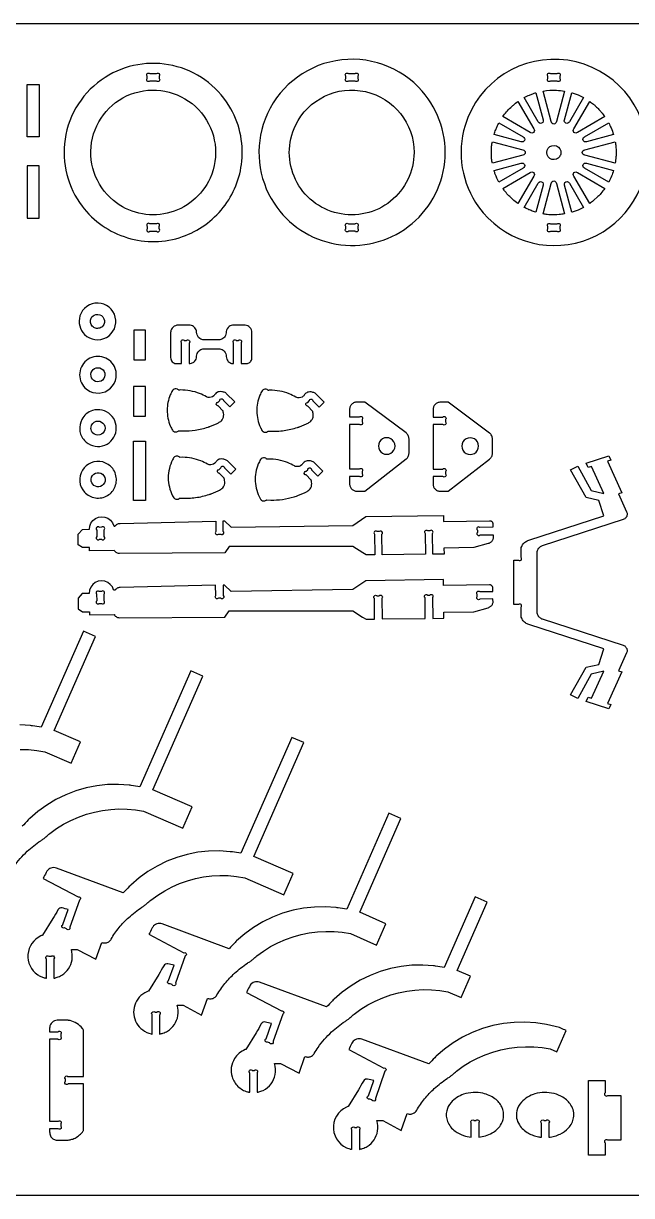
# Model space of a CAD drawing. Extents: x -56 to 89, y -25 to 54.
# Drawn here: x -9.5 to 31.3, y -25 to 53.6 of the extents above; entities that cross this region are included whole.
import ezdxf

# ---------------------------------------------------------------- set-up
doc = ezdxf.new("R2010")
doc.units = 0
doc.header["$MEASUREMENT"] = 0
doc.layers.get('0').update_dxf_attribs({"linetype": 'CONTINUOUS'})
doc.layers.add('SECTIONCUTEDGES', color=18, linetype='CONTINUOUS')

msp = doc.modelspace()

# ---------------------------------------------------------------- linework, layer by layer
for points in [[(88.794, 53.577), (88.794, -25.029), (-56.222, -25.029), (-56.222, 53.577)], [(-8.448, 45.982), (-9.245, 45.982), (-9.245, 49.482), (-8.448, 49.482)], [(-1.311, 21.574), (-2.108, 21.574), (-2.108, 25.561), (-1.311, 25.561)]]:
    msp.add_lwpolyline(points, close=True)
at = {"layer": 'SECTIONCUTEDGES'}
for points in [[(7.309, 41.519, 0.43471), (16.311, 39.949, 0.435012), (17.247, 49.034, 0.263114), (11.446, 51.075, 0.263168), (6.708, 47.157, 0.118408), (6.332, 44.264, 0.118485)], [(21.028, 41.274, 0.325322), (28.015, 38.983, 0.325497), (32.341, 44.924, 0.371858), (27.008, 51.104, 0.371962), (20.117, 46.731, 0.115164), (19.935, 43.894, 0.115322)], [(-5.564, 41.32, 0.158451), (-2.528, 39.205, 0.158579), (1.169, 39.281, 0.143083), (3.898, 41.226, 0.143219), (5.149, 44.332, 0.081543), (5.024, 46.277, 0.08205), (4.286, 48.069, 0.41824), (-4.019, 49.96, 0.217104), (-6.709, 45.81, 0.09957), (-6.588, 43.445, 0.099953)], [(-1.016, 50.215), (-0.573, 50.215, -1), (-0.396, 50.038), (-0.396, 49.891, -1), (-0.573, 49.715), (-1.016, 49.715, -1), (-1.193, 49.891), (-1.193, 50.038, -1)], [(12.298, 50.215), (12.741, 50.215, -1), (12.918, 50.038), (12.918, 49.891, -1), (12.741, 49.715), (12.298, 49.715, -1), (12.121, 49.891), (12.121, 50.038, -1)], [(26.294, 49.712), (25.851, 49.712, -1), (25.674, 49.888), (25.674, 50.035, -1), (25.851, 50.212), (26.294, 50.212, -1), (26.471, 50.035), (26.471, 49.888, -1)], [(-3.459, 41.697, -0.621062), (-1.743, 49.001, -0.621375), (3.016, 43.204, -0.233521), (0.149, 40.85, -0.233759)], [(16.699, 44.925, -0.481507), (11.584, 40.845, -0.481693), (8.745, 46.739, -0.349808), (13.447, 49.003, -0.349977)], [(24.864, 48.929), (25.35, 47.117, -1), (25.026, 46.983), (24.088, 48.606, -0.012176), (24.44, 48.774, -0.019565), (24.665, 48.864, -0.009363), (24.764, 48.897, 0.003121)], [(26.787, 49.044), (26.24, 47.002, -1), (25.898, 47.002), (25.351, 49.044, -0.057699), (26.247, 49.1, -0.024823)], [(28.052, 48.61), (27.112, 46.983, -1), (26.788, 47.117), (27.274, 48.932, 0.006199), (27.293, 48.927, -0.0186), (27.312, 48.922), (27.7, 48.78, -0.018388), (27.877, 48.697, 0.006129)], [(23.662, 48.345), (24.72, 46.513, -1), (24.478, 46.272), (22.648, 47.329, -0.014778), (22.894, 47.642, -0.028539), (23.18, 47.949, -0.018438), (23.358, 48.106, -0.011345)], [(29.491, 47.33), (27.66, 46.272, -1), (27.419, 46.514), (28.476, 48.344, 0.006303), (28.606, 48.25, -0.01891), (28.734, 48.153, -0.017187), (28.888, 48.017, -0.012321), (29.09, 47.817, -0.018926), (29.257, 47.629, -0.012469)], [(22.384, 46.904), (24.009, 45.966, -1), (23.875, 45.642), (22.064, 46.127, -0.012918), (22.175, 46.449, -0.018758), (22.266, 46.666, -0.010898), (22.324, 46.785, 0.003632)], [(30.076, 46.127), (28.264, 45.642, -1), (28.129, 45.966), (29.753, 46.904, -0.026072), (29.914, 46.567, -0.02074)], [(21.948, 45.64), (23.99, 45.093, -1), (23.99, 44.752), (21.948, 44.205, 0.006429), (21.924, 44.352, -0.01929), (21.903, 44.5), (21.881, 44.923), (21.903, 45.345, -0.018896), (21.923, 45.493, 0.006298)], [(30.191, 44.205), (28.148, 44.752, -1), (28.148, 45.093), (30.19, 45.641, -0.005477), (30.229, 45.33, -0.027167), (30.252, 44.945, -0.022163), (30.24, 44.623, -0.016966)], [(26.251, 44.483, -0.761731), (25.689, 45.206, -0.761062), (26.542, 44.874, -0.135678), (26.451, 44.639, -0.135247)], [(22.06, 43.717), (23.875, 44.203, -1), (24.009, 43.879), (22.385, 42.942, -0.020623), (22.144, 43.473, -0.019978), (22.07, 43.68, -0.019766), (22.065, 43.698, 0.006588)], [(29.754, 42.942), (28.13, 43.88, -1), (28.264, 44.203), (30.075, 43.718, -0.023422), (29.936, 43.331, -0.022486)], [(22.647, 42.516), (24.478, 43.573, -1), (24.72, 43.332), (23.663, 41.501, -0.019294), (23.315, 41.777, -0.045903), (22.809, 42.3, -0.008546), (22.733, 42.397, -0.007227)], [(28.476, 41.501), (27.419, 43.332, -1), (27.66, 43.573), (29.491, 42.516, -0.014529), (29.22, 42.17, -0.022653), (29.03, 41.962), (28.734, 41.693, -0.018394), (28.606, 41.595, 0.006131)], [(24.088, 41.238), (25.026, 42.862, -1), (25.35, 42.728), (24.865, 40.917, -0.012234), (24.552, 41.025, -0.017991), (24.345, 41.111, -0.010478), (24.216, 41.174, 0.003492)], [(25.351, 40.801), (25.899, 42.844, -1), (26.24, 42.844), (26.787, 40.802, -0.013089), (26.422, 40.757, -0.036535), (25.861, 40.744, -0.015577), (25.635, 40.762, -0.012352)], [(27.275, 40.914), (26.789, 42.728, -1), (27.112, 42.862), (28.052, 41.236, 0.006248), (27.877, 41.148, -0.018746), (27.7, 41.065), (27.312, 40.923, -0.018599), (27.294, 40.918, 0.006199)], [(-1.016, 39.636), (-0.573, 39.636, 1), (-0.396, 39.813), (-0.396, 39.96, 1), (-0.573, 40.136), (-1.016, 40.136, 1), (-1.193, 39.96), (-1.193, 39.813, 1)], [(12.298, 40.136), (12.741, 40.136, -1), (12.918, 39.96), (12.918, 39.813, -1), (12.741, 39.636), (12.298, 39.636, -1), (12.121, 39.813), (12.121, 39.96, -1)], [(26.471, 39.957), (26.471, 39.81, -1), (26.294, 39.634), (25.851, 39.634, -1), (25.674, 39.81), (25.674, 39.957, -1), (25.851, 40.134), (26.294, 40.134, -1)], [(-5.403, 32.725, 0.75949), (-3.337, 33.89, 0.759547), (-5.708, 33.961, 0.136656), (-5.727, 33.3, 0.136693)], [(-4.883, 33.277, -0.296821), (-4.955, 33.805, -0.226812), (-4.651, 34.053, -0.287658), (-4.166, 33.891, -0.292131), (-4.106, 33.39, -0.2076), (-4.385, 33.149, -0.142803), (-4.674, 33.143, -0.06574), (-4.769, 33.183, -0.08291)], [(1.107, 30.765), (1.107, 32.148, 0.08601), (1.097, 32.165, -0.186349), (1.071, 32.239, -0.284949), (1.143, 32.349, -0.285005), (1.274, 32.333, -0.066648), (1.279, 32.329, 0.145329), (1.284, 32.325), (1.442, 32.325, 0.08601), (1.459, 32.335, -0.186349), (1.534, 32.361, -0.284949), (1.644, 32.289, -0.285005), (1.628, 32.158, -0.066648), (1.623, 32.153, 0.145329), (1.619, 32.148), (1.619, 30.765, 0.052408), (1.765, 30.79, 0.128325), (1.971, 30.911, 0.197605), (2.115, 31.256, -0.097222), (2.155, 31.453, -0.148336), (2.333, 31.67, -0.139985), (2.615, 31.761), (3.599, 31.761, -0.145828), (3.889, 31.664, -0.209993), (4.092, 31.328, -0.026239), (4.1, 31.237, 0.09194), (4.135, 31.072, 0.131652), (4.291, 30.868, 0.131653), (4.53, 30.769, 0.024549), (4.562, 30.766, -0.008181), (4.595, 30.765), (4.595, 32.148, 0.08601), (4.585, 32.165, -0.186349), (4.558, 32.239, -0.284949), (4.631, 32.349, -0.285005), (4.762, 32.333, -0.066648), (4.766, 32.329, 0.145329), (4.771, 32.325), (4.918, 32.325, 0.079593), (4.937, 32.336, -0.210465), (5.024, 32.36, -0.269976), (5.123, 32.281, -0.269963), (5.103, 32.157, -0.065724), (5.098, 32.153, 0.145463), (5.095, 32.148), (5.095, 30.765, 0.002017), (5.451, 30.768, 0.096696), (5.584, 30.796, 0.147636), (5.757, 30.939, 0.140954), (5.828, 31.163), (5.828, 32.848, 0.17911), (5.693, 33.185, 0.186027), (5.381, 33.343, 0.012625), (5.364, 33.345, 0.006307), (5.33, 33.346), (4.595, 33.346, 0.145828), (4.305, 33.249, 0.209993), (4.101, 32.913, 0.026239), (4.094, 32.822, -0.09194), (4.059, 32.657, -0.148336), (3.881, 32.441, -0.139985), (3.599, 32.35), (2.615, 32.35, -0.145828), (2.325, 32.447, -0.209993), (2.121, 32.783, -0.026239), (2.114, 32.874, 0.09194), (2.079, 33.039, 0.148336), (1.901, 33.255, 0.139985), (1.619, 33.346), (0.872, 33.346, 0.17911), (0.535, 33.211, 0.186027), (0.377, 32.899, 0.012625), (0.375, 32.882, 0.006307), (0.374, 32.848), (0.374, 31.163, 0.17911), (0.482, 30.894, 0.185411), (0.732, 30.767, 0.029365), (0.807, 30.764, -0.004893)], [(-5.371, 29.147, 0.351914), (-3.838, 28.98, 0.351881), (-3.345, 30.441, 0.47942), (-5.163, 31.055, 0.479384)], [(-4.866, 29.717, -0.256361), (-4.951, 30.165, -0.256996), (-4.619, 30.476, -0.591095), (-4.053, 29.872, -0.591899)], [(4.335, 27.858), (4.675, 28.194), (4.107, 28.767, 0.061834), (4.025, 28.817, 0.071753), (3.798, 28.881, 0.070796), (3.623, 28.881, 0.180454), (3.382, 28.747, 0.028701), (3.324, 28.672, -0.064537), (3.261, 28.6, -0.217452), (2.891, 28.49, -0.101565), (2.772, 28.532, 0.041153), (2.319, 28.758, 0.049712), (1.689, 28.938, 0.047932), (1.013, 28.996, 0.029051), (0.935, 28.99, -0.120977), (0.916, 28.992, -0.127528), (0.897, 29.005, 0.109877), (0.826, 29.058, 0.146598), (0.679, 29.078, 0.139937), (0.538, 29.012, 0.08355), (0.503, 28.97, 0.02938), (0.352, 28.668, 0.101616), (0.141, 27.639, 0.099445), (0.352, 26.587, 0.034322), (0.499, 26.295, 0.123945), (0.563, 26.23, 0.1368), (0.717, 26.187, 0.136799), (0.871, 26.23, 0.077822), (0.892, 26.248, -0.14103), (0.916, 26.263), (1.182, 26.25, 0.043069), (2.027, 26.304, 0.041404), (2.884, 26.507, 0.004978), (2.962, 26.534, 0.008098), (3.01, 26.551), (3.486, 26.753, 0.024375), (3.675, 26.853, 0.129126), (3.857, 27.038, 0.09051), (3.926, 27.235, 0.090384), (3.922, 27.445, 0.012931), (3.891, 27.58, 0.06611), (3.881, 27.606), (3.559, 27.93, 0.08601), (3.54, 27.935, -0.186349), (3.469, 27.969, -0.284949), (3.443, 28.098, -0.285005), (3.547, 28.179, -0.066648), (3.554, 28.179, 0.145329), (3.56, 28.18), (3.664, 28.283, 0.08601), (3.669, 28.302, -0.186349), (3.703, 28.373, -0.284949), (3.833, 28.399, -0.285005), (3.913, 28.295, -0.066648), (3.913, 28.288, 0.145329), (3.914, 28.282)], [(10.341, 27.837), (10.681, 28.174), (10.114, 28.746, 0.061834), (10.031, 28.796, 0.071753), (9.805, 28.861, 0.070796), (9.63, 28.86, 0.180454), (9.389, 28.727, 0.028701), (9.331, 28.651, -0.064537), (9.268, 28.58, -0.217452), (8.898, 28.469, -0.101565), (8.779, 28.512, 0.041153), (8.325, 28.737, 0.049712), (7.696, 28.918, 0.047932), (7.019, 28.975, 0.029051), (6.942, 28.969, -0.120977), (6.922, 28.972, -0.143915), (6.899, 28.989, 0.106181), (6.857, 29.025, 0.153336), (6.696, 29.057, 0.153374), (6.545, 28.992, 0.08355), (6.51, 28.949, 0.02938), (6.359, 28.648, 0.105944), (6.148, 27.573, 0.10377), (6.396, 26.483, 0.006426), (6.416, 26.442, 0.006464), (6.436, 26.402, 0.0153), (6.512, 26.267, 0.121465), (6.57, 26.209, 0.1368), (6.724, 26.166, 0.136799), (6.877, 26.209, 0.078657), (6.899, 26.227, -0.143569), (6.922, 26.242, -0.1092), (6.949, 26.244, 0.026431), (7.056, 26.234, 0.044729), (7.984, 26.278, 0.044729), (8.89, 26.486, 0.004978), (8.969, 26.513, 0.008098), (9.016, 26.53), (9.492, 26.732, 0.024375), (9.682, 26.832, 0.129126), (9.863, 27.017, 0.09051), (9.935, 27.219, 0.094759), (9.929, 27.424, 0.002266), (9.899, 27.554, 0.072469), (9.887, 27.585), (9.566, 27.909, 0.08601), (9.546, 27.914, -0.186349), (9.475, 27.948, -0.284949), (9.449, 28.078, -0.285005), (9.554, 28.158, -0.066648), (9.56, 28.158, 0.145329), (9.567, 28.159), (9.671, 28.262, 0.08601), (9.676, 28.281, -0.186349), (9.71, 28.352, -0.284949), (9.839, 28.379, -0.285005), (9.92, 28.274, -0.066648), (9.92, 28.268, 0.145329), (9.921, 28.261)], [(-5.41, 25.613, 0.275549), (-4.203, 25.245, 0.275918), (-3.307, 26.132, 0.271811), (-3.651, 27.331, 0.271922), (-4.865, 27.615, 0.199937), (-5.584, 27.014, 0.143119), (-5.723, 26.314, 0.083089), (-5.628, 25.945, 0.079579)], [(12.376, 27.191), (13.036, 27.191, -1), (13.213, 27.014), (13.213, 26.867, -1), (13.036, 26.691), (12.376, 26.691), (12.376, 23.703), (13.036, 23.703, -1), (13.213, 23.526), (13.213, 23.379, -1), (13.036, 23.203), (12.376, 23.203), (12.376, 22.707), (12.379, 22.656), (12.386, 22.606), (12.398, 22.559), (12.415, 22.513), (12.436, 22.469), (12.461, 22.428), (12.49, 22.39), (12.522, 22.355), (12.557, 22.322), (12.596, 22.294), (12.637, 22.269), (12.68, 22.248), (12.726, 22.231), (12.774, 22.219), (12.823, 22.211), (12.874, 22.209), (13.396, 22.209), (16.168, 24.369), (16.211, 24.407), (16.249, 24.449), (16.282, 24.495), (16.31, 24.544), (16.331, 24.595), (16.347, 24.649), (16.357, 24.705), (16.36, 24.762), (16.36, 25.714), (16.357, 25.772), (16.347, 25.829), (16.33, 25.884), (16.307, 25.937), (16.279, 25.987), (16.245, 26.033), (16.205, 26.075), (16.161, 26.113), (13.396, 28.185), (12.874, 28.185), (12.823, 28.182), (12.774, 28.175), (12.726, 28.162), (12.68, 28.146), (12.637, 28.125), (12.596, 28.1), (12.557, 28.071), (12.522, 28.039), (12.49, 28.004), (12.461, 27.965), (12.436, 27.924), (12.415, 27.881), (12.398, 27.835), (12.386, 27.787), (12.379, 27.738), (12.376, 27.687)], [(18.119, 22.345), (18.154, 22.313), (18.192, 22.285), (18.233, 22.26), (18.277, 22.239), (18.323, 22.222), (18.37, 22.21), (18.42, 22.202), (18.471, 22.2), (18.993, 22.2), (21.765, 24.36), (21.808, 24.398), (21.846, 24.44), (21.879, 24.486), (21.906, 24.535), (21.928, 24.586), (21.944, 24.64), (21.954, 24.696), (21.957, 24.753), (21.957, 25.705), (21.953, 25.763), (21.943, 25.82), (21.927, 25.875), (21.904, 25.928), (21.876, 25.977), (21.842, 26.024), (21.802, 26.066), (21.757, 26.104), (18.993, 28.176), (18.471, 28.176), (18.42, 28.173), (18.37, 28.166), (18.323, 28.153), (18.277, 28.137), (18.233, 28.116), (18.192, 28.091), (18.154, 28.062), (18.119, 28.03), (18.086, 27.994), (18.058, 27.956), (18.033, 27.915), (18.012, 27.872), (17.995, 27.826), (17.983, 27.778), (17.975, 27.729), (17.973, 27.678), (17.973, 27.182), (18.633, 27.182, -1), (18.809, 27.005), (18.809, 26.858, -1), (18.633, 26.682), (17.973, 26.682), (17.973, 23.694), (18.633, 23.694, -1), (18.809, 23.517), (18.809, 23.37, -1), (18.633, 23.194), (17.973, 23.194), (17.973, 22.698), (17.975, 22.647), (17.983, 22.597), (17.995, 22.55), (18.012, 22.504), (18.033, 22.46), (18.058, 22.419), (18.086, 22.381)], [(-4.904, 26.195, -0.155223), (-4.966, 26.496, -0.313109), (-4.618, 26.898, -0.57487), (-4.044, 26.315, -0.57607), (-4.834, 26.105, -0.029852), (-4.877, 26.154, -0.039166)], [(4.409, 23.34), (4.748, 23.677), (4.181, 24.249, 0.061834), (4.099, 24.299, 0.071753), (3.872, 24.364, 0.070796), (3.697, 24.363, 0.180454), (3.456, 24.23, 0.028701), (3.398, 24.154, -0.064537), (3.335, 24.083, -0.217452), (2.965, 23.973, -0.101565), (2.846, 24.015, 0.041153), (2.393, 24.24, 0.046108), (1.799, 24.415, 0.046145), (1.183, 24.479), (0.99, 24.475, -0.12534), (0.971, 24.488, 0.109514), (0.9, 24.541, 0.209609), (0.682, 24.543, 0.125437), (0.592, 24.475, 0.040174), (0.574, 24.448, 0.008606), (0.503, 24.315, 0.118988), (0.213, 23.11, 0.118988), (0.503, 21.905, 0.017441), (0.578, 21.772, 0.121465), (0.637, 21.712, 0.1368), (0.791, 21.669, 0.136799), (0.945, 21.712, 0.078657), (0.966, 21.73, -0.143569), (0.99, 21.745, -0.1092), (1.016, 21.747, 0.026431), (1.123, 21.737, 0.044729), (2.052, 21.781, 0.044729), (2.958, 21.99, 0.004978), (3.036, 22.016, 0.008098), (3.084, 22.034), (3.56, 22.235, 0.030376), (3.757, 22.343, 0.135943), (3.949, 22.553, 0.086245), (4.003, 22.732, 0.081858), (3.996, 22.928, 0.012931), (3.965, 23.063, 0.06611), (3.954, 23.088), (3.633, 23.412, 0.08601), (3.614, 23.417, -0.186349), (3.543, 23.452, -0.284949), (3.517, 23.581, -0.285005), (3.621, 23.662, -0.066648), (3.628, 23.662, 0.145329), (3.634, 23.662), (3.738, 23.766, 0.08601), (3.743, 23.785, -0.186349), (3.777, 23.856, -0.284949), (3.907, 23.882, -0.285005), (3.987, 23.778, -0.066648), (3.987, 23.771, 0.145329), (3.988, 23.765)], [(10.237, 23.224), (10.576, 23.561), (10.009, 24.133, 0.061834), (9.927, 24.183, 0.071753), (9.7, 24.248, 0.070796), (9.525, 24.247, 0.180454), (9.284, 24.114, 0.028701), (9.226, 24.038, -0.064537), (9.163, 23.967, -0.217452), (8.793, 23.856, -0.101565), (8.674, 23.899, 0.041153), (8.22, 24.124, 0.049712), (7.591, 24.305, 0.047932), (6.914, 24.362, 0.030378), (6.837, 24.356, -0.12906), (6.817, 24.359, -0.124737), (6.804, 24.368, 0.087165), (6.753, 24.412, 0.160133), (6.595, 24.446, 0.153374), (6.44, 24.379, 0.08355), (6.405, 24.336, 0.02938), (6.254, 24.035, 0.114664), (6.046, 22.869, 0.112453), (6.374, 21.708, 0.018916), (6.409, 21.651, 0.113433), (6.465, 21.596, 0.1368), (6.619, 21.553, 0.136799), (6.773, 21.596, 0.077822), (6.794, 21.614, -0.14103), (6.817, 21.629), (7.084, 21.616, 0.039745), (7.88, 21.662, 0.039745), (8.658, 21.833, 0.006634), (8.81, 21.881, 0.009757), (8.911, 21.917), (9.388, 22.119, 0.030376), (9.584, 22.226, 0.135943), (9.777, 22.437, 0.086245), (9.831, 22.615, 0.081858), (9.824, 22.811, 0.012931), (9.793, 22.947, 0.06611), (9.782, 22.972), (9.461, 23.296, 0.08601), (9.442, 23.301, -0.186349), (9.371, 23.335, -0.284949), (9.344, 23.465, -0.285005), (9.449, 23.545, -0.066648), (9.455, 23.545, 0.145329), (9.462, 23.546), (9.566, 23.649, 0.08601), (9.571, 23.668, -0.186349), (9.605, 23.739, -0.284949), (9.734, 23.766, -0.285005), (9.815, 23.661, -0.066648), (9.815, 23.655, 0.145329), (9.816, 23.648)], [(28.235, 8.107), (28.369, 8.399), (28.598, 8.325), (29.429, 10.133), (28.565, 9.945), (27.675, 8.296), (27.181, 8.557), (28.246, 10.412), (29.088, 10.596), (29.423, 11.628), (24.396, 13.259), (24.334, 13.282), (24.274, 13.311), (24.216, 13.344), (24.162, 13.382), (24.11, 13.424), (24.063, 13.47), (24.019, 13.52), (23.98, 13.574), (23.946, 13.631), (23.916, 13.69), (23.891, 13.752), (23.872, 13.815), (23.872, 14.423, 1), (23.695, 14.6), (23.379, 14.6), (23.379, 17.589), (23.695, 17.589, 1), (23.872, 17.765), (23.872, 18.374), (23.891, 18.437), (23.916, 18.499), (23.946, 18.558), (23.98, 18.615), (24.019, 18.668), (24.063, 18.718), (24.11, 18.765), (24.162, 18.807), (24.216, 18.845), (24.274, 18.878), (24.334, 18.906), (24.396, 18.929), (29.423, 20.56), (29.088, 21.593), (28.246, 21.776), (27.181, 23.631), (27.675, 23.892), (28.565, 22.244), (29.429, 22.055), (28.598, 23.864), (28.369, 23.79), (28.235, 24.082), (29.762, 24.577), (29.896, 24.285), (29.667, 24.211), (30.639, 22.096), (30.41, 22.021), (30.956, 20.832), (30.975, 20.782), (30.987, 20.73), (30.991, 20.677), (30.987, 20.624), (30.977, 20.572), (30.959, 20.522), (30.934, 20.474), (30.903, 20.431), (30.866, 20.393), (30.824, 20.36), (30.778, 20.333), (30.729, 20.313), (25.299, 18.552), (25.246, 18.531), (25.195, 18.505), (25.147, 18.474), (25.103, 18.438), (25.062, 18.398), (25.026, 18.354), (24.995, 18.306), (24.969, 18.255), (24.949, 18.202), (24.934, 18.147), (24.925, 18.09), (24.922, 18.033), (24.922, 14.155), (24.925, 14.098), (24.934, 14.042), (24.949, 13.987), (24.969, 13.934), (24.995, 13.883), (25.026, 13.835), (25.062, 13.791), (25.103, 13.75), (25.147, 13.714), (25.195, 13.683), (25.246, 13.657), (25.299, 13.637), (30.729, 11.875), (30.778, 11.855), (30.824, 11.829), (30.866, 11.796), (30.903, 11.757), (30.934, 11.714), (30.959, 11.667), (30.977, 11.617), (30.987, 11.565), (30.991, 11.512), (30.987, 11.459), (30.975, 11.407), (30.956, 11.357), (30.41, 10.167), (30.639, 10.093), (29.667, 7.978), (29.896, 7.904), (29.762, 7.612)], [(-5.403, 22.147, 0.173943), (-4.675, 21.76, 0.17116), (-3.854, 21.922, 0.170359), (-3.346, 22.525, 0.164201), (-3.317, 23.34, 0.092351), (-3.513, 23.724, 0.167008), (-4.184, 24.166, 0.331227), (-5.545, 23.609, 0.331553)], [(-4.918, 22.769, -0.600683), (-4.424, 23.443, -0.6007), (-4.141, 22.656, -0.249453), (-4.56, 22.506, -0.249466)], [(-5.818, 18.621), (-5.823, 19.337), (-5.546, 19.646), (-5.077, 19.653), (-5.052, 19.868), (-4.972, 20.07), (-4.842, 20.245), (-4.672, 20.379), (-4.472, 20.465), (-4.257, 20.497), (-4.041, 20.472), (-3.84, 20.392), (-3.665, 20.262), (-3.53, 20.092), (-3.444, 19.892), (-3.435, 19.885), (-3.425, 19.88), (-3.414, 19.876), (-3.403, 19.873), (-3.391, 19.872), (-3.38, 19.872), (-3.368, 19.874), (-3.357, 19.877), (-3.347, 19.881), (-3.337, 19.887), (-3.328, 19.895), (-3.32, 19.903), (-3.286, 19.939), (-3.248, 19.971), (-3.206, 19.998), (-3.162, 20.019), (-3.115, 20.035), (-3.066, 20.045), (-3.017, 20.05), (3.396, 20.199), (3.405, 19.506, 1), (3.584, 19.332), (3.73, 19.333, 1), (3.905, 19.512), (3.896, 20.211), (3.986, 20.213), (4.438, 19.794), (12.593, 19.915), (13.47, 20.501), (18.672, 20.578), (18.678, 20.179), (21.761, 20.229), (21.79, 20.228), (21.819, 20.223), (21.848, 20.215), (21.874, 20.202), (21.899, 20.187), (21.921, 20.167), (21.941, 20.145), (21.957, 20.121), (21.97, 20.095), (21.979, 20.067), (21.985, 20.038), (21.986, 20.009), (21.992, 19.787), (21.116, 19.773, 1), (20.942, 19.593), (20.945, 19.447, 1), (21.124, 19.273), (21.998, 19.287), (22.001, 19.039), (21.99, 18.999), (21.975, 18.96), (21.956, 18.923), (21.935, 18.887), (21.91, 18.853), (21.882, 18.822), (21.852, 18.793), (21.819, 18.767), (21.784, 18.745), (21.747, 18.725), (21.708, 18.709), (21.669, 18.696), (20.714, 18.424), (18.702, 18.392), (18.708, 17.993), (17.958, 17.982), (17.939, 19.373, 1), (17.76, 19.547), (17.613, 19.545, 1), (17.439, 19.366), (17.458, 17.977), (14.561, 17.941), (14.543, 19.325, 1), (14.364, 19.5), (14.218, 19.498, 1), (14.043, 19.319), (14.061, 17.934), (13.497, 17.93), (13.254, 18.067), (12.598, 18.493), (4.304, 18.493), (4.011, 18.069), (-3.063, 18.022), (-3.123, 18.03), (-3.18, 18.045), (-3.234, 18.069), (-3.285, 18.1), (-3.33, 18.138), (-3.37, 18.181), (-3.403, 18.231), (-5.067, 18.219), (-5.069, 18.43), (-5.538, 18.427)], [(-4.082, 19.166), (-4.085, 19.609, 1), (-4.262, 19.785), (-4.409, 19.784, 1), (-4.585, 19.606), (-4.582, 19.163, 1), (-4.404, 18.987), (-4.257, 18.988, 1)], [(-5.824, 14.319), (-5.544, 14.125), (-5.074, 14.128), (-5.073, 13.917), (-3.409, 13.928), (-3.376, 13.879), (-3.336, 13.835), (-3.29, 13.798), (-3.24, 13.767), (-3.186, 13.743), (-3.128, 13.727), (-3.069, 13.719), (4.005, 13.767), (4.299, 14.191), (12.592, 14.191), (13.249, 13.764), (13.491, 13.627), (14.055, 13.632), (14.038, 15.017, -1), (14.212, 15.196), (14.359, 15.197, -1), (14.538, 15.023), (14.555, 13.638), (17.453, 13.674), (17.433, 15.063, -1), (17.607, 15.243), (17.754, 15.245, -1), (17.933, 15.07), (17.953, 13.68), (18.703, 13.691), (18.696, 14.09), (20.708, 14.122), (21.663, 14.393), (21.703, 14.406), (21.741, 14.422), (21.778, 14.442), (21.813, 14.465), (21.846, 14.491), (21.876, 14.52), (21.904, 14.551), (21.929, 14.584), (21.951, 14.62), (21.969, 14.658), (21.984, 14.697), (21.996, 14.737), (21.992, 14.984), (21.119, 14.97, -1), (20.939, 15.144), (20.937, 15.291, -1), (21.111, 15.47), (21.987, 15.484), (21.981, 15.706), (21.979, 15.736), (21.974, 15.764), (21.965, 15.792), (21.952, 15.819), (21.935, 15.843), (21.916, 15.865), (21.893, 15.884), (21.869, 15.9), (21.842, 15.912), (21.814, 15.921), (21.785, 15.926), (21.755, 15.926), (18.672, 15.877), (18.666, 16.275), (13.464, 16.198), (12.588, 15.613), (4.433, 15.492), (3.981, 15.91), (3.89, 15.908), (3.899, 15.21, -1), (3.724, 15.031), (3.578, 15.029, -1), (3.399, 15.204), (3.39, 15.897), (-3.022, 15.747), (-3.072, 15.743), (-3.12, 15.733), (-3.167, 15.717), (-3.212, 15.695), (-3.253, 15.668), (-3.292, 15.637), (-3.326, 15.601), (-3.334, 15.592), (-3.343, 15.585), (-3.352, 15.579), (-3.363, 15.574), (-3.374, 15.571), (-3.386, 15.569), (-3.397, 15.569), (-3.409, 15.57), (-3.42, 15.573), (-3.431, 15.577), (-3.441, 15.583), (-3.45, 15.59), (-3.536, 15.789), (-3.671, 15.96), (-3.845, 16.089), (-4.047, 16.169), (-4.263, 16.195), (-4.478, 16.163), (-4.677, 16.077), (-4.848, 15.942), (-4.977, 15.768), (-5.057, 15.566), (-5.083, 15.35), (-5.552, 15.343), (-5.829, 15.035)], [(-4.409, 14.685), (-4.263, 14.686, 1), (-4.087, 14.864), (-4.09, 15.307, 1), (-4.268, 15.483), (-4.415, 15.482, 1), (-4.59, 15.304), (-4.587, 14.86, 1)], [(-7.959, -10.452), (-7.959, -9.156, 0.08601), (-7.969, -9.139, -0.186349), (-7.995, -9.064, -0.284949), (-7.923, -8.954, -0.285005), (-7.792, -8.97, -0.066648), (-7.787, -8.975, 0.145329), (-7.782, -8.979), (-7.636, -8.979, 0.08601), (-7.619, -8.969, -0.186349), (-7.544, -8.942, -0.284949), (-7.434, -9.015, -0.285005), (-7.45, -9.146, -0.066648), (-7.455, -9.151, 0.145329), (-7.459, -9.156), (-7.459, -10.452, 0.020963), (-7.24, -10.394, 0.061647), (-6.933, -10.256, 0.220567), (-6.237, -9.218, 0.114184), (-6.286, -8.522), (-5.888, -8.522), (-4.646, -9.178), (-4.248, -8.056, 0.110316), (-3.993, -8.084, 0.121881), (-3.774, -8.003, 0.112814), (-3.614, -7.831, -0.038886), (-3.081, -7.058, -0.039453), (-2.431, -6.375, -0.033728), (-1.564, -5.695, -0.013715), (-1.466, -5.633, 0.024577), (-1.37, -5.568, 0.026089), (-1.22, -5.444, -0.020061), (-0.945, -5.21), (-0.496, -4.883), (-0.025, -4.59), (0.466, -4.331), (0.975, -4.108), (1.498, -3.922), (2.033, -3.774), (2.577, -3.665), (3.128, -3.595), (3.683, -3.565), (4.238, -3.574), (4.791, -3.624), (5.339, -3.713), (7.968, -4.863), (8.593, -3.434), (5.964, -2.284), (9.302, 5.348), (8.504, 5.699), (5.087, -2.078, -0.002171), (4.514, -1.986, 0.013028), (4.37, -1.967), (3.646, -1.918), (2.921, -1.933), (2.199, -2.01), (1.487, -2.15), (0.79, -2.351), (0.113, -2.611), (-0.539, -2.929), (-1.161, -3.303), (-1.748, -3.729), (-2.296, -4.205, 0.013028), (-2.399, -4.307, -0.002171), (-2.801, -4.726), (-7.292, -3.063, 0.161142), (-7.651, -3.063, 0.167596), (-7.926, -3.273, 0.03262), (-7.981, -3.367, -0.002417), (-8.175, -3.758), (-5.826, -4.998, 0.09055), (-5.805, -4.996, -0.212359), (-5.723, -5.008, -0.269976), (-5.669, -5.111, -0.269963), (-5.732, -5.209, -0.070277), (-5.737, -5.211, 0.159377), (-5.742, -5.214), (-6.387, -7.031, 0.076692), (-6.383, -7.054, -0.209964), (-6.391, -7.145, -0.269976), (-6.501, -7.211, -0.269963), (-6.613, -7.148, -0.064517), (-6.616, -7.142, 0.141785), (-6.619, -7.136), (-6.755, -7.082, 0.088915), (-6.774, -7.085, -0.186846), (-6.851, -7.084, -0.284949), (-6.927, -6.979, -0.285005), (-6.867, -6.865, -0.067854), (-6.861, -6.862, 0.149011), (-6.856, -6.859), (-6.494, -5.84, 0.000984), (-6.905, -5.742, 0.161021), (-7.058, -5.755, 0.167951), (-7.184, -5.87, -0.009744), (-7.52, -6.457), (-8.21, -7.572, -0.104608), (-8.232, -7.583, 0.035992), (-8.323, -7.617, 0.271691), (-9.197, -8.855, 0.272097), (-8.542, -10.219, 0.041095), (-8.329, -10.338, 0.04113), (-8.1, -10.421, 0.017881), (-8.029, -10.437, -0.00596)], [(-0.863, -14.199), (-0.863, -12.903, 0.08601), (-0.874, -12.886, -0.186349), (-0.9, -12.811, -0.284949), (-0.827, -12.701, -0.285005), (-0.696, -12.717, -0.066648), (-0.692, -12.722, 0.145329), (-0.687, -12.726), (-0.54, -12.726, 0.08601), (-0.523, -12.716, -0.186349), (-0.449, -12.689, -0.284949), (-0.339, -12.762, -0.285005), (-0.355, -12.893, -0.066648), (-0.359, -12.898, 0.145329), (-0.363, -12.903), (-0.363, -14.199, 0.020963), (-0.145, -14.141, 0.061647), (0.162, -14.003, 0.220567), (0.858, -12.965, 0.114184), (0.809, -12.269), (1.207, -12.269), (2.449, -12.925), (2.847, -11.803, 0.110316), (3.102, -11.831, 0.121881), (3.321, -11.75, 0.112814), (3.482, -11.578, -0.038886), (4.015, -10.805, -0.039453), (4.664, -10.122, -0.033728), (5.531, -9.442, -0.013715), (5.629, -9.38, 0.024577), (5.726, -9.315, 0.026089), (5.875, -9.191, -0.020061), (6.15, -8.957), (6.599, -8.63), (7.071, -8.337), (7.562, -8.078), (8.07, -7.855), (8.593, -7.669), (9.128, -7.521), (9.673, -7.412), (10.224, -7.342), (10.778, -7.312), (11.333, -7.321), (11.886, -7.371), (12.434, -7.46), (14.187, -8.227), (14.812, -6.798), (13.059, -6.031), (15.814, 0.268), (15.013, 0.619), (12.182, -5.825, -0.002171), (11.609, -5.733, 0.013028), (11.465, -5.714), (10.741, -5.665), (10.016, -5.68), (9.294, -5.757), (8.582, -5.897), (7.885, -6.098), (7.208, -6.358), (6.556, -6.676), (5.934, -7.05), (5.347, -7.476), (4.799, -7.952, 0.013028), (4.696, -8.054, -0.002171), (4.294, -8.473), (-0.197, -6.81, 0.161142), (-0.556, -6.81, 0.167596), (-0.831, -7.02, 0.03262), (-0.885, -7.114, -0.002417), (-1.079, -7.505), (1.269, -8.745, 0.09698), (1.287, -8.743, -0.188225), (1.36, -8.748, -0.284949), (1.427, -8.851, -0.285005), (1.364, -8.956, -0.071202), (1.359, -8.958, 0.159243), (1.353, -8.961), (0.709, -10.778, 0.076692), (0.712, -10.801, -0.209964), (0.704, -10.892, -0.269976), (0.594, -10.958, -0.269963), (0.482, -10.894, -0.064517), (0.48, -10.889, 0.141785), (0.476, -10.883), (0.341, -10.829, 0.088915), (0.322, -10.832, -0.186846), (0.244, -10.831, -0.284949), (0.168, -10.726, -0.285005), (0.228, -10.612, -0.067854), (0.234, -10.609, 0.149011), (0.24, -10.606), (0.601, -9.587, 0.000984), (0.19, -9.489, 0.161021), (0.037, -9.502, 0.167951), (-0.089, -9.617, -0.009744), (-0.425, -10.204), (-1.115, -11.319, -0.104608), (-1.136, -11.33, 0.035992), (-1.228, -11.364, 0.211334), (-2.035, -12.269, 0.211919), (-1.908, -13.472, 0.104197), (-1.502, -13.925, 0.101482), (-0.935, -14.185, 0.013414), (-0.899, -14.192, -0.004471)], [(5.674, -18.105), (5.674, -16.809, 0.08601), (5.664, -16.792, -0.186349), (5.637, -16.718, -0.284949), (5.71, -16.608, -0.285005), (5.841, -16.624, -0.066648), (5.845, -16.628, 0.145329), (5.851, -16.632), (5.997, -16.632, 0.08601), (6.014, -16.622, -0.186349), (6.088, -16.596, -0.284949), (6.199, -16.668, -0.285005), (6.183, -16.799, -0.066648), (6.178, -16.804, 0.145329), (6.174, -16.809), (6.174, -18.105, 0.023544), (6.421, -18.039, 0.03569), (6.578, -17.976, 0.236612), (7.387, -16.919, 0.122364), (7.346, -16.175), (7.745, -16.175), (8.986, -16.831), (9.384, -15.71, 0.09929), (9.618, -15.74, 0.110758), (9.821, -15.68, 0.133074), (10.008, -15.498, -0.017801), (10.268, -15.09, -0.056835), (11.17, -14.057, -0.035533), (12.069, -13.349, -0.013715), (12.167, -13.286, 0.024577), (12.263, -13.221, 0.026089), (12.413, -13.097, -0.020061), (12.688, -12.863), (13.137, -12.537), (13.608, -12.243), (14.099, -11.984), (14.607, -11.761), (15.131, -11.575), (15.666, -11.427), (16.21, -11.318), (16.761, -11.248), (17.315, -11.218), (17.87, -11.228), (18.423, -11.277), (18.971, -11.366), (19.848, -11.75), (20.473, -10.321), (19.596, -9.937), (21.602, -5.35), (20.799, -4.998), (18.72, -9.731, -0.002171), (18.146, -9.64, 0.013028), (18.003, -9.62), (17.279, -9.572), (16.553, -9.586), (15.832, -9.663), (15.12, -9.803), (14.423, -10.004), (13.745, -10.265), (13.093, -10.583), (12.471, -10.957), (11.884, -11.383), (11.336, -11.858, 0.013028), (11.233, -11.961, -0.002171), (10.832, -12.38), (6.34, -10.716, 0.161142), (5.981, -10.716, 0.167596), (5.706, -10.926, 0.03262), (5.652, -11.021, -0.002417), (5.458, -11.411), (7.807, -12.652, 0.09698), (7.825, -12.65, -0.188225), (7.898, -12.655, -0.284949), (7.964, -12.757, -0.285005), (7.902, -12.862, -0.071202), (7.896, -12.864, 0.159243), (7.891, -12.867), (7.246, -14.684, 0.076692), (7.25, -14.707, -0.209964), (7.241, -14.798, -0.269976), (7.131, -14.864, -0.269963), (7.02, -14.801, -0.064517), (7.017, -14.795, 0.141785), (7.014, -14.79), (6.878, -14.735, 0.082495), (6.856, -14.739, -0.210967), (6.768, -14.731, -0.269976), (6.705, -14.625, -0.269963), (6.766, -14.518, -0.06693), (6.772, -14.515, 0.149145), (6.777, -14.512), (7.138, -13.493, 0.000984), (6.728, -13.395, 0.161021), (6.575, -13.408, 0.167951), (6.448, -13.523, -0.009744), (6.113, -14.111), (5.422, -15.225, -0.129096), (5.398, -15.236, 0.054431), (5.373, -15.243, 0.156273), (4.658, -15.845, 0.217069), (4.493, -17.065, 0.127249), (4.883, -17.705, 0.127512), (5.533, -18.075, 0.017881), (5.603, -18.091, -0.00596)], [(-5.477, -17.545), (-6.506, -17.545, 0.079593), (-6.526, -17.556, -0.210465), (-6.612, -17.58, -0.269976), (-6.711, -17.501, -0.269963), (-6.691, -17.377, -0.065724), (-6.687, -17.373, 0.145463), (-6.683, -17.368), (-6.683, -17.221, 0.08601), (-6.693, -17.204, -0.186349), (-6.72, -17.13, -0.284949), (-6.647, -17.02, -0.285005), (-6.516, -17.036, -0.066648), (-6.512, -17.041, 0.145329), (-6.506, -17.045), (-5.477, -17.045), (-5.477, -13.916, 0.084752), (-5.488, -13.895, 0.003619), (-5.547, -13.818, 0.086498), (-5.913, -13.487, 0.086818), (-6.367, -13.3, 0.011122), (-6.451, -13.284, 0.021494), (-6.494, -13.278), (-7.24, -13.278, 0.17911), (-7.58, -13.414, 0.186027), (-7.739, -13.729, 0.033765), (-7.744, -13.887, -0.008515), (-7.742, -14.045), (-7.172, -14.045, 0.08601), (-7.155, -14.034, -0.186349), (-7.08, -14.008, -0.284949), (-6.97, -14.081, -0.285005), (-6.986, -14.212, -0.066648), (-6.991, -14.216, 0.145329), (-6.995, -14.221), (-6.995, -14.368, 0.079593), (-6.983, -14.387, -0.210465), (-6.959, -14.474, -0.269976), (-7.038, -14.572, -0.269963), (-7.162, -14.553, -0.065724), (-7.167, -14.548, 0.145463), (-7.172, -14.545), (-7.742, -14.545), (-7.742, -20.045), (-7.172, -20.045, 0.079593), (-7.152, -20.033, -0.210465), (-7.065, -20.009, -0.269976), (-6.967, -20.088, -0.269963), (-6.986, -20.212, -0.065724), (-6.991, -20.216, 0.145463), (-6.995, -20.221), (-6.995, -20.368, 0.08601), (-6.985, -20.385, -0.186349), (-6.958, -20.459, -0.284949), (-7.031, -20.569, -0.285005), (-7.162, -20.553, -0.066648), (-7.166, -20.549, 0.145329), (-7.172, -20.545), (-7.742, -20.545, 0.0062), (-7.738, -20.832, 0.14327), (-7.656, -21.089, 0.122636), (-7.48, -21.247, 0.116385), (-7.24, -21.31), (-6.49, -21.31, 0.035779), (-6.375, -21.293, 0.046773), (-6.124, -21.212, 0.061713), (-5.802, -21.023, 0.064156), (-5.546, -20.77, 0.003544), (-5.488, -20.694, 0.084661), (-5.477, -20.673)], [(12.53, -21.932), (12.53, -20.636, 0.08601), (12.52, -20.619, -0.186349), (12.493, -20.544, -0.284949), (12.566, -20.434, -0.285005), (12.697, -20.45, -0.066648), (12.702, -20.455, 0.145329), (12.707, -20.459), (12.853, -20.459, 0.08601), (12.87, -20.449, -0.186349), (12.945, -20.423, -0.284949), (13.055, -20.495, -0.285005), (13.039, -20.626, -0.066648), (13.034, -20.631, 0.145329), (13.03, -20.636), (13.03, -21.932, 0.020963), (13.249, -21.874, 0.061647), (13.556, -21.736, 0.220567), (14.252, -20.698, 0.114184), (14.202, -20.002), (14.601, -20.002), (15.842, -20.658), (16.24, -19.536, 0.110316), (16.496, -19.564, 0.121881), (16.715, -19.484, 0.112814), (16.875, -19.311, -0.038886), (17.408, -18.538, -0.039453), (18.057, -17.855, -0.033728), (18.925, -17.175, -0.013715), (19.023, -17.113, 0.024577), (19.119, -17.048, 0.026089), (19.269, -16.924, -0.020061), (19.544, -16.69), (19.993, -16.363), (20.464, -16.07), (20.955, -15.811), (21.464, -15.588), (21.987, -15.402), (22.522, -15.254), (23.066, -15.145), (23.617, -15.075), (24.171, -15.045), (24.726, -15.054), (25.279, -15.104), (25.827, -15.193), (26.284, -15.392), (26.909, -13.964, -0.004535), (26.545, -13.801, 0.027218), (26.452, -13.764), (25.576, -13.558), (24.859, -13.447), (24.135, -13.398), (23.409, -13.413), (22.688, -13.49), (21.976, -13.63), (21.279, -13.831), (20.601, -14.091), (19.949, -14.41), (19.328, -14.783), (18.74, -15.21), (18.192, -15.685, 0.013028), (18.09, -15.788, -0.002171), (17.688, -16.206), (13.196, -14.543, 0.161142), (12.837, -14.543, 0.167596), (12.562, -14.753, 0.03262), (12.508, -14.847, -0.002417), (12.314, -15.238), (14.663, -16.478, 0.09698), (14.681, -16.476, -0.188225), (14.754, -16.481, -0.284949), (14.82, -16.584, -0.285005), (14.758, -16.689, -0.071202), (14.752, -16.691, 0.159243), (14.747, -16.694), (14.102, -18.511, 0.083106), (14.106, -18.531, -0.185852), (14.104, -18.612, -0.284949), (13.995, -18.691, -0.285005), (13.876, -18.628, -0.065441), (13.873, -18.622, 0.141651), (13.87, -18.616), (13.734, -18.562, 0.088915), (13.715, -18.566, -0.186846), (13.638, -18.564, -0.284949), (13.561, -18.459, -0.285005), (13.622, -18.345, -0.067854), (13.627, -18.342, 0.149011), (13.633, -18.339), (13.994, -17.32, 0.000984), (13.584, -17.222, 0.161021), (13.431, -17.235, 0.167951), (13.304, -17.35, -0.009744), (12.969, -17.937), (12.279, -19.052, -0.104608), (12.257, -19.063, 0.035992), (12.166, -19.097, 0.316137), (11.291, -20.58, 0.316953), (12.389, -21.901, 0.017881), (12.459, -21.917, -0.00596)], [(29.508, -17.321), (29.508, -18.145, 1), (29.685, -18.321), (30.576, -18.321), (30.576, -21.321), (29.685, -21.321, 1), (29.508, -21.498), (29.508, -22.321), (28.393, -22.321), (28.393, -17.321)], [(20.533, -21.117), (20.533, -20.165, 0.08601), (20.523, -20.148, -0.186349), (20.497, -20.074, -0.284949), (20.569, -19.964, -0.285005), (20.7, -19.98, -0.066648), (20.705, -19.985, 0.145329), (20.71, -19.989), (20.856, -19.989, 0.08601), (20.873, -19.978, -0.186349), (20.948, -19.952, -0.284949), (21.058, -20.025, -0.285005), (21.042, -20.156, -0.066648), (21.037, -20.16, 0.145329), (21.033, -20.165), (21.033, -21.117, 0.098597), (21.935, -20.831, 0.122424), (22.498, -20.31, 0.107731), (22.693, -19.8, 0.150933), (22.586, -19.09, 0.125074), (22.122, -18.536, 0.101504), (21.313, -18.172, 0.067922), (20.667, -18.117, 0.066574), (20.017, -18.238, 0.133449), (19.176, -18.792, 0.124418), (18.887, -19.352, 0.155918), (18.946, -20.068, 0.137063), (19.446, -20.707, 0.079176), (20.013, -21.001, 0.04942)], [(25.237, -21.117), (25.237, -20.165, 0.08601), (25.227, -20.148, -0.186349), (25.2, -20.074, -0.284949), (25.273, -19.964, -0.285005), (25.404, -19.98, -0.066648), (25.408, -19.985, 0.145329), (25.414, -19.989), (25.56, -19.989, 0.08601), (25.577, -19.978, -0.186349), (25.651, -19.952, -0.284949), (25.762, -20.025, -0.285005), (25.746, -20.156, -0.066648), (25.741, -20.16, 0.145329), (25.737, -20.165), (25.737, -21.117, 0.027668), (26.124, -21.043, 0.055217), (26.504, -20.903, 0.085085), (27.055, -20.498, 0.151535), (27.397, -19.818, 0.187353), (27.221, -18.967, 0.110616), (26.682, -18.439, 0.078701), (26.084, -18.188, 0.130103), (24.808, -18.211, 0.137957), (23.9, -18.768, 0.130167), (23.591, -19.352, 0.205831), (23.76, -20.292, 0.122498), (24.367, -20.849, 0.039758), (24.699, -20.997, 0.039941), (25.049, -21.091, 0.014778), (25.143, -21.105, -0.004926)]]:
    msp.add_lwpolyline(points, format="xyb", close=True, dxfattribs=at)
for points in [[(-9.245, 40.528), (-8.448, 40.528), (-8.448, 44.028), (-9.245, 44.028)], [(-2.099, 31.011), (-1.302, 31.011), (-1.302, 33.011), (-2.099, 33.011)], [(-2.108, 27.236), (-1.311, 27.236), (-1.311, 29.236), (-2.108, 29.236)], [(14.47, 24.844), (14.586, 24.755), (14.72, 24.699), (14.865, 24.68), (15.009, 24.699), (15.144, 24.755), (15.26, 24.844), (15.348, 24.959), (15.404, 25.094), (15.423, 25.238), (15.404, 25.383), (15.348, 25.517), (15.26, 25.633), (15.144, 25.721), (15.009, 25.777), (14.865, 25.796), (14.72, 25.777), (14.586, 25.721), (14.47, 25.633), (14.382, 25.517), (14.326, 25.383), (14.307, 25.238), (14.326, 25.094), (14.382, 24.959)], [(19.904, 25.229), (19.923, 25.085), (19.978, 24.95), (20.067, 24.834), (20.183, 24.746), (20.317, 24.69), (20.462, 24.671), (20.606, 24.69), (20.741, 24.746), (20.856, 24.834), (20.945, 24.95), (21.001, 25.085), (21.02, 25.229), (21.001, 25.374), (20.945, 25.508), (20.856, 25.624), (20.741, 25.712), (20.606, 25.768), (20.462, 25.787), (20.317, 25.768), (20.183, 25.712), (20.067, 25.624), (19.978, 25.508), (19.923, 25.374)]]:
    msp.add_lwpolyline(points, close=True, dxfattribs=at)
for points in [[(-9.711, 4.886), (-9.156, 4.876), (-8.603, 4.827), (-8.055, 4.738), (-6.302, 3.971), (-5.677, 5.4), (-7.43, 6.167), (-4.675, 12.466), (-5.475, 12.817), (-8.306, 6.373, -0.002171), (-8.88, 6.464, 0.013028), (-9.023, 6.484), (-9.747, 6.532)], [(-10.141, -2.972, -0.056835), (-9.239, -1.94, -0.035533), (-8.341, -1.231, -0.013715), (-8.243, -1.168, 0.024577), (-8.146, -1.103, 0.026089), (-7.996, -0.979, -0.020061), (-7.722, -0.745), (-7.272, -0.419), (-6.801, -0.125), (-6.31, 0.134), (-5.802, 0.357), (-5.278, 0.543), (-4.743, 0.691), (-4.199, 0.8), (-3.648, 0.87), (-3.094, 0.9), (-2.539, 0.89), (-1.986, 0.841), (-1.438, 0.752), (1.192, -0.398), (1.817, 1.031), (-0.813, 2.181), (2.525, 9.813), (1.727, 10.163), (-1.689, 2.387, -0.002171), (-2.263, 2.478, 0.013028), (-2.406, 2.498), (-3.13, 2.546), (-3.856, 2.532), (-4.577, 2.454), (-5.289, 2.315), (-5.987, 2.114), (-6.664, 1.853), (-7.316, 1.535), (-7.938, 1.161), (-8.525, 0.735), (-9.073, 0.259, 0.013028), (-9.176, 0.157, -0.002171), (-9.578, -0.262)]]:
    msp.add_lwpolyline(points, format="xyb", dxfattribs=at)

doc.saveas('drawing.dxf')
